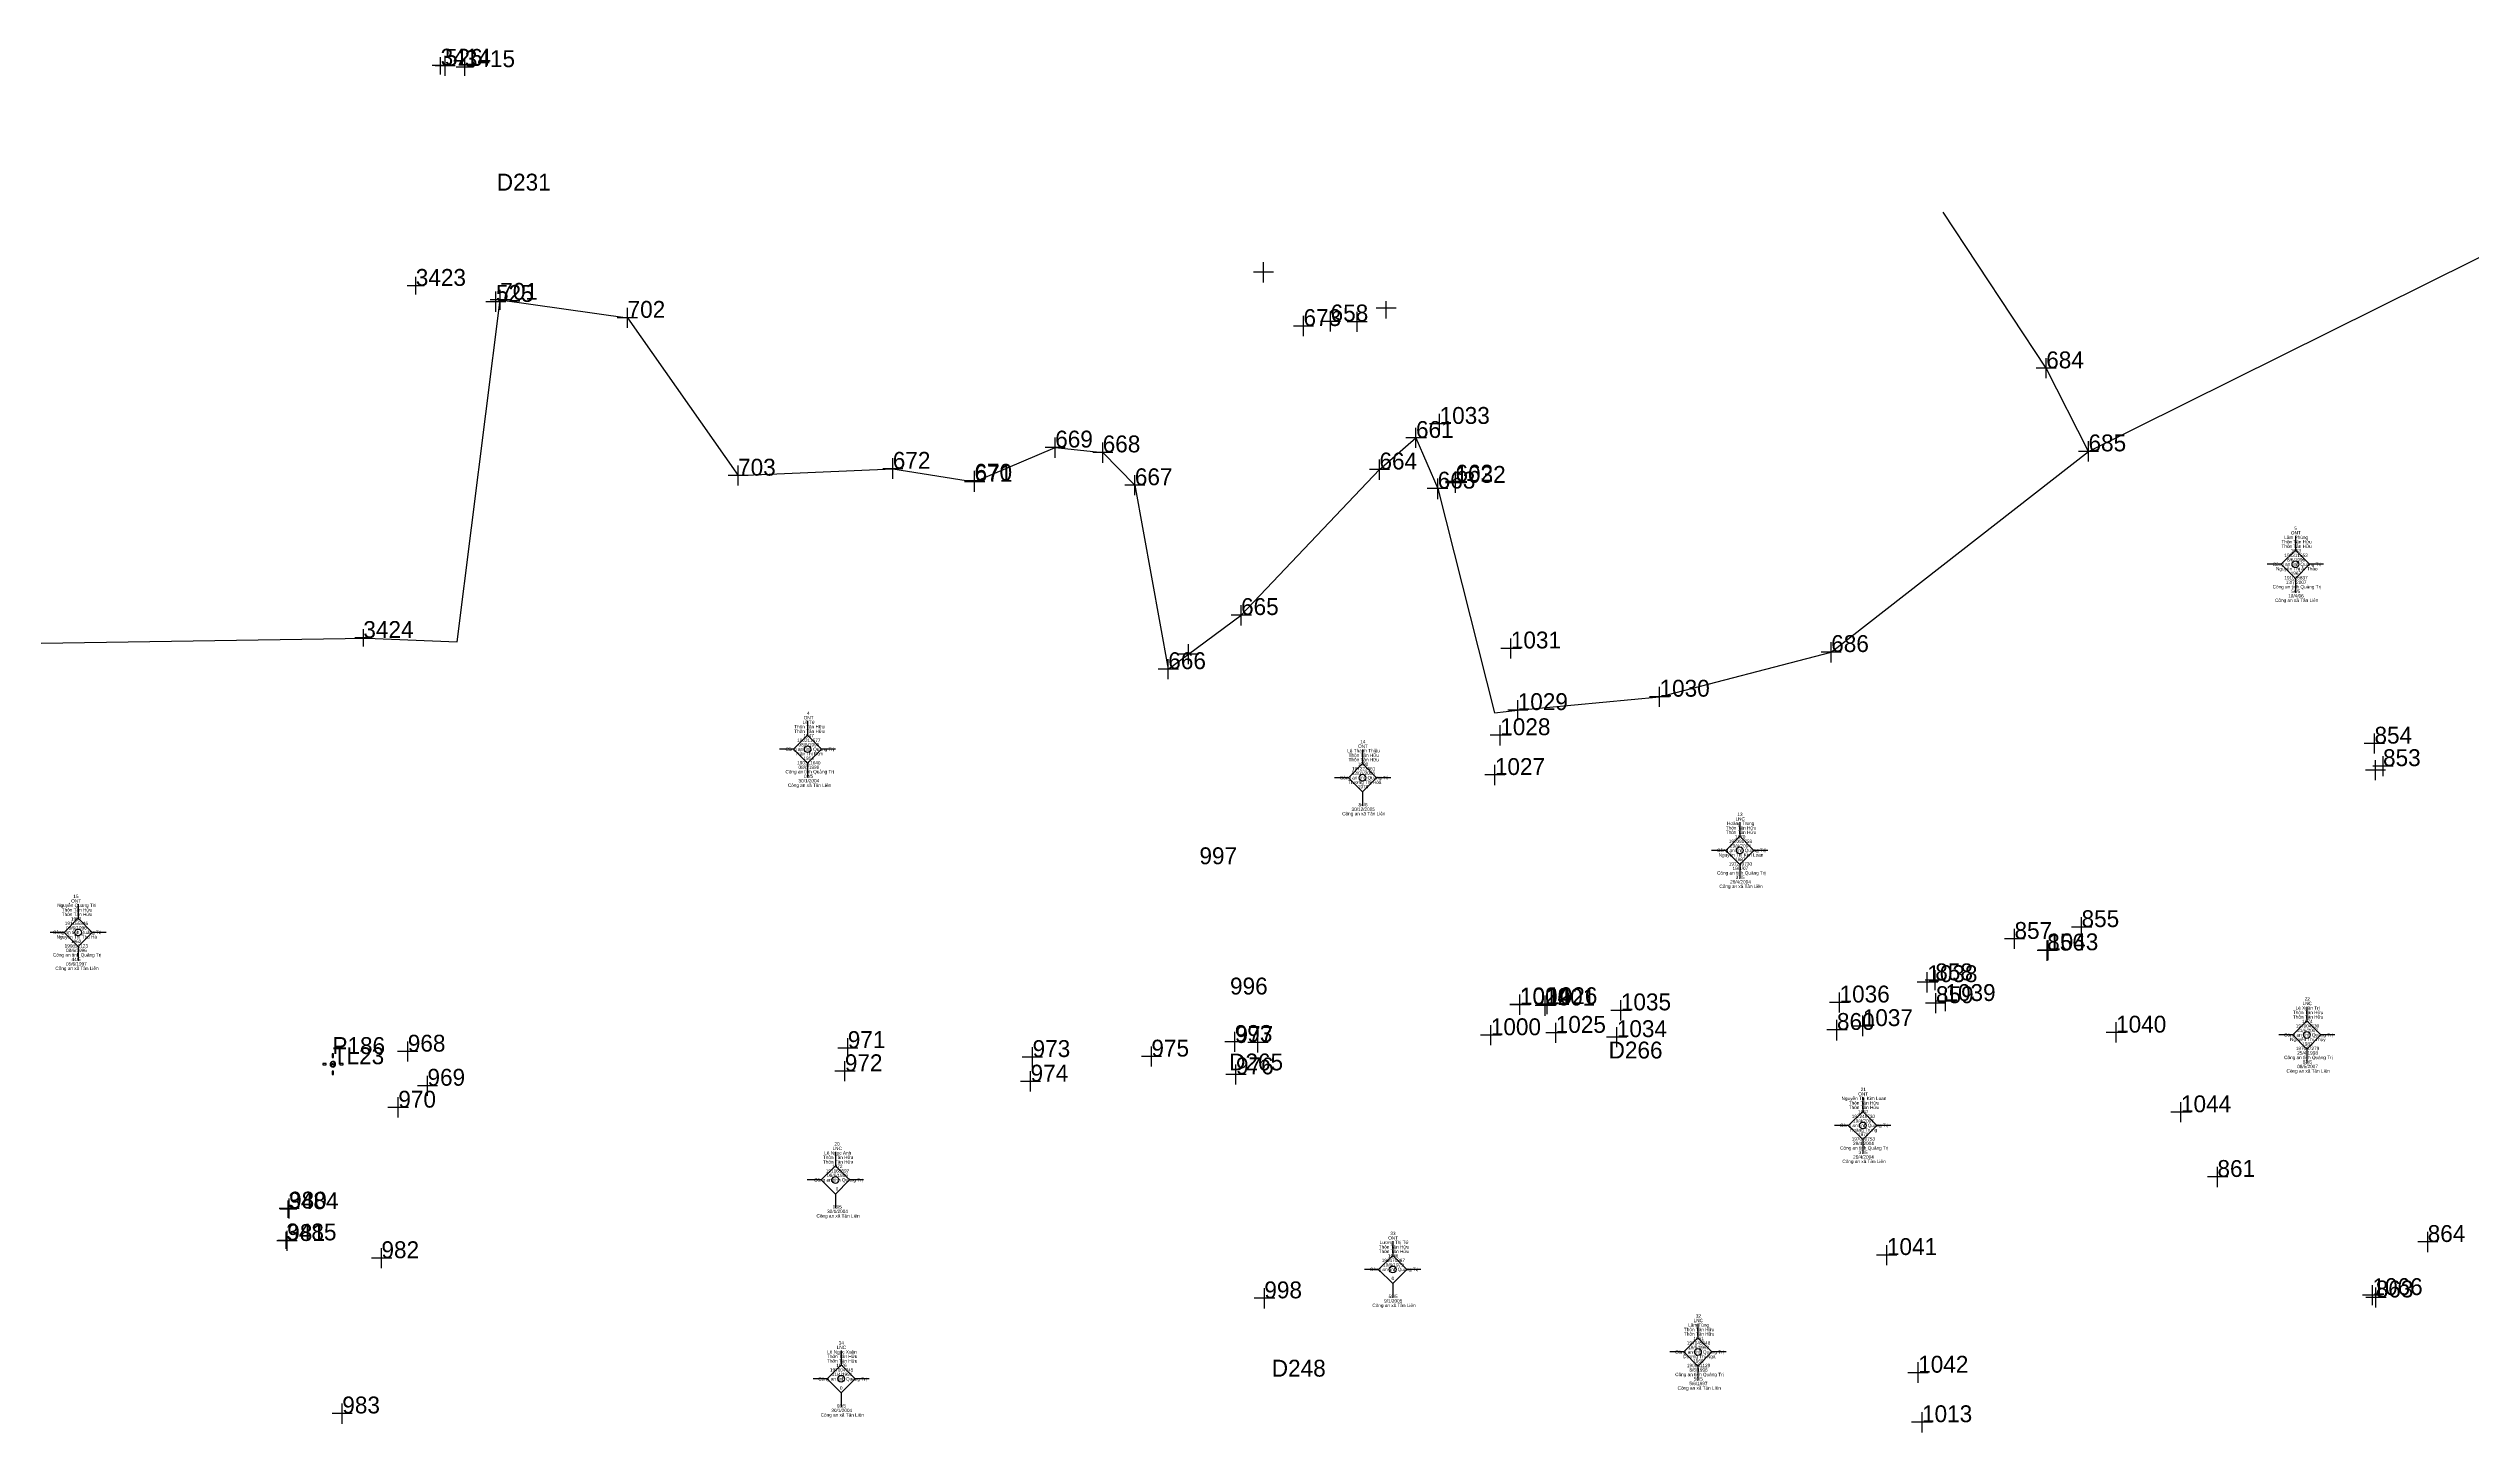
# Model space of a CAD drawing. Extents: x 548949 to 550223, y 1836732 to 1838051.
# Drawn here: x 549260.4 to 549475.8, y 1837919.7 to 1838042.8 of the extents above; entities that cross this region are included whole.
import ezdxf

# ---------------------------------------------------------------- set-up
doc = ezdxf.new("R2010")
doc.units = 0
for name, color, linetype in [('Level 11', 7, 'Continuous'), ('Level 15', 7, 'Continuous'), ('Level 3', 7, 'Continuous'), ('Level 4', 7, 'Continuous'), ('Level 41', 7, 'Continuous'), ('Level 5', 7, 'Continuous'), ('Level 52', 7, 'Continuous')]:
    doc.layers.add(name, color=color, linetype=linetype)

msp = doc.modelspace()

# ---------------------------------------------------------------- linework, layer by layer
at = {"layer": 'Level 11'}
for p, q in [((549460.15, 1837999.4), (549460.15, 1837998.15)), ((549458.9, 1837996.9), (549457.65, 1837996.9)), ((549460.15, 1837998.15), (549458.9, 1837996.9)), ((549458.9, 1837996.9), (549460.15, 1837995.65)), ((549461.4, 1837996.9), (549460.15, 1837998.15)), ((549460.15, 1837995.65), (549461.4, 1837996.9)), ((549462.65, 1837996.9), (549461.4, 1837996.9)), ((549460.15, 1837995.65), (549460.15, 1837994.4)), ((549327.89, 1837981.72), (549326.64, 1837980.47)), ((549327.89, 1837982.97), (549327.89, 1837981.72)), ((549329.14, 1837980.47), (549327.89, 1837981.72)), ((549326.64, 1837980.47), (549325.39, 1837980.47)), ((549326.64, 1837980.47), (549327.89, 1837979.22)), ((549327.89, 1837979.22), (549329.14, 1837980.47)), ((549330.39, 1837980.47), (549329.14, 1837980.47)), ((549377.23, 1837980.43), (549377.23, 1837979.18)), ((549327.89, 1837979.22), (549327.89, 1837977.97)), ((549375.98, 1837977.93), (549374.73, 1837977.93)), ((549377.23, 1837979.18), (549375.98, 1837977.93)), ((549375.98, 1837977.93), (549377.23, 1837976.68)), ((549378.48, 1837977.93), (549377.23, 1837979.18)), ((549377.23, 1837976.68), (549378.48, 1837977.93)), ((549379.73, 1837977.93), (549378.48, 1837977.93)), ((549377.23, 1837976.68), (549377.23, 1837975.43)), ((549410.76, 1837973.97), (549410.76, 1837972.72)), ((549409.51, 1837971.47), (549408.26, 1837971.47)), ((549410.76, 1837972.72), (549409.51, 1837971.47)), ((549409.51, 1837971.47), (549410.76, 1837970.22)), ((549412.01, 1837971.47), (549410.76, 1837972.72)), ((549410.76, 1837970.22), (549412.01, 1837971.47)), ((549413.26, 1837971.47), (549412.01, 1837971.47)), ((549410.76, 1837970.22), (549410.76, 1837968.97)), ((549263.06, 1837966.68), (549263.06, 1837965.43)), ((549263.06, 1837965.43), (549261.81, 1837964.18)), ((549264.31, 1837964.18), (549263.06, 1837965.43)), ((549261.81, 1837964.18), (549260.56, 1837964.18)), ((549261.81, 1837964.18), (549263.06, 1837962.93)), ((549263.06, 1837962.93), (549264.31, 1837964.18)), ((549263.06, 1837962.93), (549263.06, 1837961.68)), ((549265.56, 1837964.18), (549264.31, 1837964.18)), ((549461.17, 1837956.31), (549459.92, 1837955.06)), ((549461.17, 1837957.56), (549461.17, 1837956.31)), ((549462.42, 1837955.06), (549461.17, 1837956.31)), ((549459.92, 1837955.06), (549458.67, 1837955.06)), ((549459.92, 1837955.06), (549461.17, 1837953.81)), ((549461.17, 1837953.81), (549462.42, 1837955.06)), ((549461.17, 1837953.81), (549461.17, 1837952.56)), ((549463.67, 1837955.06), (549462.42, 1837955.06)), ((549421.69, 1837949.52), (549421.69, 1837948.27)), ((549421.69, 1837948.27), (549420.44, 1837947.02)), ((549422.94, 1837947.02), (549421.69, 1837948.27)), ((549420.44, 1837947.02), (549419.19, 1837947.02)), ((549420.44, 1837947.02), (549421.69, 1837945.77)), ((549421.69, 1837945.77), (549422.94, 1837947.02)), ((549421.69, 1837945.77), (549421.69, 1837944.52)), ((549424.19, 1837947.02), (549422.94, 1837947.02)), ((549330.37, 1837943.42), (549329.12, 1837942.17)), ((549330.37, 1837944.67), (549330.37, 1837943.42)), ((549331.62, 1837942.17), (549330.37, 1837943.42)), ((549329.12, 1837942.17), (549327.87, 1837942.17)), ((549329.12, 1837942.17), (549330.37, 1837940.92)), ((549330.37, 1837940.92), (549331.62, 1837942.17)), ((549330.37, 1837940.92), (549330.37, 1837939.67)), ((549332.87, 1837942.17), (549331.62, 1837942.17)), ((549379.91, 1837936.72), (549379.91, 1837935.47)), ((549378.66, 1837934.22), (549377.41, 1837934.22)), ((549379.91, 1837935.47), (549378.66, 1837934.22)), ((549378.66, 1837934.22), (549379.91, 1837932.97)), ((549381.16, 1837934.22), (549379.91, 1837935.47)), ((549379.91, 1837932.97), (549381.16, 1837934.22)), ((549382.41, 1837934.22), (549381.16, 1837934.22)), ((549379.91, 1837932.97), (549379.91, 1837931.72)), ((549407.04, 1837928.13), (549405.79, 1837926.88)), ((549407.04, 1837929.38), (549407.04, 1837928.13)), ((549408.29, 1837926.88), (549407.04, 1837928.13)), ((549330.88, 1837925.75), (549329.63, 1837924.5)), ((549330.88, 1837927), (549330.88, 1837925.75)), ((549332.13, 1837924.5), (549330.88, 1837925.75)), ((549405.79, 1837926.88), (549404.54, 1837926.88)), ((549405.79, 1837926.88), (549407.04, 1837925.63)), ((549407.04, 1837925.63), (549408.29, 1837926.88)), ((549407.04, 1837925.63), (549407.04, 1837924.38)), ((549409.54, 1837926.88), (549408.29, 1837926.88)), ((549329.63, 1837924.5), (549328.38, 1837924.5)), ((549329.63, 1837924.5), (549330.88, 1837923.25)), ((549330.88, 1837923.25), (549332.13, 1837924.5)), ((549333.38, 1837924.5), (549332.13, 1837924.5)), ((549330.88, 1837923.25), (549330.88, 1837922))]:
    msp.add_line(p, q, dxfattribs=at)
for centre in [(549460.15, 1837996.9), (549327.89, 1837980.47), (549377.23, 1837977.93), (549410.76, 1837971.47), (549263.06, 1837964.18), (549461.17, 1837955.06), (549421.69, 1837947.02), (549330.37, 1837942.17), (549379.91, 1837934.22), (549407.04, 1837926.88), (549330.88, 1837924.5)]:
    msp.add_circle(centre, 0.3, dxfattribs=at)
at = {"layer": 'Level 3'}
msp.add_line((549285.83, 1837952.61), (549285.86, 1837952.65), dxfattribs=at)
for points in [[(549284.8, 1837952.4), (549285.12, 1837952.4), (549285.12, 1837952.53), (549284.8, 1837952.53)], [(549285.63, 1837953.07), (549285.76, 1837953.07), (549285.76, 1837953.38), (549285.63, 1837953.38)], [(549285.63, 1837951.55), (549285.76, 1837951.55), (549285.76, 1837951.85), (549285.63, 1837951.85)], [(549286.33, 1837952.4), (549286.62, 1837952.4), (549286.62, 1837952.53), (549286.33, 1837952.53)]]:
    msp.add_lwpolyline(points, close=True, dxfattribs=at)
for points in [[(549285.86, 1837952.65), (549285.83, 1837952.61)], [(549285.83, 1837952.61), (549285.83, 1837952.61)], [(549285.86, 1837952.65), (549285.86, 1837952.65)]]:
    msp.add_lwpolyline(points, dxfattribs=at)
msp.add_circle((549285.7, 1837952.46), 0.0732, dxfattribs=at)
for radius, start, end in [(0.25, 49.3448, 48.4242), (0.2, 49.2259, 47.7453)]:
    msp.add_arc((549285.7, 1837952.46), radius, start, end, dxfattribs=at)
at = {"layer": 'Level 4'}
for p, q in [((549295.28, 1838040.44), (549295.28, 1838041.99)), ((549295.67, 1838040.32), (549295.67, 1838042.1)), ((549297.43, 1838040.33), (549297.43, 1838041.85)), ((549296.04, 1838041.23), (549294.52, 1838041.23)), ((549296.56, 1838041.21), (549294.78, 1838041.21)), ((549298.19, 1838041.09), (549296.67, 1838041.09)), ((549293.07, 1838020.89), (549293.07, 1838022.44)), ((549369.32, 1838022.88), (549367.54, 1838022.88)), ((549368.43, 1838021.96), (549368.43, 1838023.77)), ((549293.83, 1838021.65), (549292.31, 1838021.65)), ((549301.5, 1838020.41), (549299.69, 1838020.41)), ((549300.2, 1838019.34), (549300.2, 1838021.16)), ((549300.58, 1838019.52), (549300.58, 1838021.3)), ((549379.33, 1838018.76), (549379.33, 1838020.28)), ((549301.09, 1838020.23), (549299.31, 1838020.23)), ((549312.79, 1838018.81), (549310.98, 1838018.81)), ((549311.9, 1838017.92), (549311.9, 1838019.7)), ((549371.98, 1838017.19), (549371.98, 1838019)), ((549375.28, 1838018.49), (549373.5, 1838018.49)), ((549374.39, 1838017.6), (549374.39, 1838019.38)), ((549377.64, 1838018.45), (549375.86, 1838018.45)), ((549376.75, 1838017.56), (549376.75, 1838019.34)), ((549380.22, 1838019.68), (549378.44, 1838019.68)), ((549372.87, 1838018.08), (549371.09, 1838018.08)), ((549438.89, 1838014.32), (549437.11, 1838014.32)), ((549438, 1838013.43), (549438, 1838015.21)), ((549384.08, 1838008.49), (549384.08, 1838010.27)), ((549349.91, 1838006.36), (549349.91, 1838008.17)), ((549354.13, 1838005.92), (549354.13, 1838007.74)), ((549382.9, 1838008.13), (549381.09, 1838008.13)), ((549381.98, 1838007.24), (549381.98, 1838009.02)), ((549384.97, 1838009.38), (549383.19, 1838009.38)), ((549441.76, 1838006.05), (549441.76, 1838007.83)), ((549321.72, 1838003.89), (549321.72, 1838005.67)), ((549336.36, 1838005.39), (549334.58, 1838005.39)), ((549335.47, 1838004.5), (549335.47, 1838006.32)), ((549342.73, 1838003.4), (549342.73, 1838005.22)), ((549350.8, 1838007.28), (549349.02, 1838007.28)), ((549355.02, 1838006.85), (549353.24, 1838006.85)), ((549379.62, 1838005.33), (549377.84, 1838005.33)), ((549378.73, 1838004.4), (549378.73, 1838006.22)), ((549442.65, 1838006.94), (549440.86, 1838006.94)), ((549322.61, 1838004.78), (549320.83, 1838004.78)), ((549343.62, 1838004.33), (549341.84, 1838004.33)), ((549343.64, 1838004.24), (549341.86, 1838004.24)), ((549342.75, 1838003.35), (549342.75, 1838005.13)), ((549357.88, 1838003.93), (549356.1, 1838003.93)), ((549356.99, 1838003.04), (549356.99, 1838004.82)), ((549384.8, 1838003.63), (549382.98, 1838003.63)), ((549383.91, 1838002.7), (549383.91, 1838004.52)), ((549386.38, 1838004.25), (549384.6, 1838004.25)), ((549386.38, 1838004.14), (549384.6, 1838004.14)), ((549385.49, 1838003.36), (549385.49, 1838005.14)), ((549385.49, 1838003.25), (549385.49, 1838005.03)), ((549367.36, 1837992.39), (549365.54, 1837992.39)), ((549366.43, 1837991.46), (549366.43, 1837993.28)), ((549289.17, 1837990.35), (549287.65, 1837990.35)), ((549288.41, 1837989.59), (549288.41, 1837991.14)), ((549390.41, 1837988.53), (549390.41, 1837990.31)), ((549359.96, 1837986.69), (549359.96, 1837988.47)), ((549362.67, 1837988.91), (549360.86, 1837988.91)), ((549361.75, 1837988.02), (549361.75, 1837989.8)), ((549391.3, 1837989.42), (549389.52, 1837989.42)), ((549419.78, 1837989.1), (549418, 1837989.1)), ((549418.89, 1837988.18), (549418.89, 1837989.99)), ((549360.88, 1837987.58), (549359.07, 1837987.58)), ((549403.63, 1837984.24), (549403.63, 1837986.02)), ((549391.91, 1837983.94), (549390.13, 1837983.94)), ((549391.02, 1837983.02), (549391.02, 1837984.83)), ((549404.52, 1837985.13), (549402.74, 1837985.13)), ((549390.4, 1837981.71), (549388.58, 1837981.71)), ((549389.47, 1837980.78), (549389.47, 1837982.6)), ((549467.18, 1837980.07), (549467.18, 1837981.85)), ((549468.07, 1837980.96), (549466.26, 1837980.96)), ((549467.28, 1837977.7), (549467.28, 1837979.48)), ((549467.94, 1837978.07), (549467.94, 1837979.85)), ((549389.89, 1837978.17), (549388.1, 1837978.17)), ((549388.99, 1837977.28), (549388.99, 1837979.06)), ((549468.17, 1837978.59), (549466.39, 1837978.59)), ((549468.83, 1837978.96), (549467.02, 1837978.96)), ((549435.18, 1837962.71), (549435.18, 1837964.49)), ((549442.06, 1837964.65), (549440.25, 1837964.65)), ((549441.14, 1837963.76), (549441.14, 1837965.54)), ((549436.07, 1837963.6), (549434.29, 1837963.6)), ((549438.98, 1837962.56), (549437.2, 1837962.56)), ((549439.06, 1837962.59), (549437.28, 1837962.59)), ((549438.09, 1837961.64), (549438.09, 1837963.45)), ((549438.17, 1837961.7), (549438.17, 1837963.49)), ((549427.43, 1837958.84), (549427.43, 1837960.65)), ((549428.14, 1837959.03), (549428.14, 1837960.81)), ((549391.22, 1837956.89), (549391.22, 1837958.67)), ((549391.22, 1837956.84), (549391.22, 1837958.62)), ((549394.53, 1837957.8), (549392.75, 1837957.8)), ((549393.45, 1837956.76), (549393.45, 1837958.57)), ((549393.64, 1837956.91), (549393.64, 1837958.69)), ((549400.19, 1837956.36), (549400.19, 1837958.14)), ((549420.52, 1837957.95), (549418.74, 1837957.95)), ((549419.63, 1837957.06), (549419.63, 1837958.84)), ((549428.36, 1837959.76), (549426.54, 1837959.76)), ((549429.03, 1837959.92), (549427.25, 1837959.92)), ((549429.09, 1837957.89), (549427.28, 1837957.89)), ((549429.93, 1837958.08), (549428.15, 1837958.08)), ((549428.2, 1837957), (549428.2, 1837958.78)), ((549429.04, 1837957.19), (549429.04, 1837959)), ((549388.63, 1837954.14), (549388.63, 1837955.93)), ((549392.15, 1837957.78), (549390.33, 1837957.78)), ((549392.11, 1837957.73), (549390.33, 1837957.73)), ((549394.38, 1837957.68), (549392.56, 1837957.68)), ((549394.4, 1837954.36), (549394.4, 1837956.14)), ((549401.12, 1837957.25), (549399.3, 1837957.25)), ((549399.83, 1837953.98), (549399.83, 1837955.76)), ((549419.4, 1837954.58), (549419.4, 1837956.4)), ((549422.58, 1837955.85), (549420.8, 1837955.85)), ((549421.69, 1837954.96), (549421.69, 1837956.78)), ((549444.21, 1837954.38), (549444.21, 1837956.2)), ((549293.25, 1837953.58), (549291.44, 1837953.58)), ((549292.36, 1837952.69), (549292.36, 1837954.47)), ((549332.36, 1837953.9), (549330.58, 1837953.9)), ((549331.47, 1837953.01), (549331.47, 1837954.79)), ((549347.9, 1837952.18), (549347.9, 1837953.99)), ((549358.46, 1837952.25), (549358.46, 1837954.03)), ((549366.76, 1837954.44), (549364.98, 1837954.44)), ((549365.87, 1837953.55), (549365.87, 1837955.33)), ((549368.83, 1837954.39), (549367.02, 1837954.39)), ((549367.91, 1837953.5), (549367.91, 1837955.28)), ((549389.52, 1837955.04), (549387.7, 1837955.04)), ((549395.29, 1837955.25), (549393.51, 1837955.25)), ((549400.72, 1837954.87), (549398.9, 1837954.87)), ((549420.32, 1837955.51), (549418.51, 1837955.51)), ((549445.1, 1837955.27), (549443.32, 1837955.27)), ((549294.11, 1837949.66), (549294.11, 1837951.44)), ((549332.14, 1837951.84), (549330.32, 1837951.84)), ((549331.21, 1837950.95), (549331.21, 1837952.73)), ((549348.79, 1837953.1), (549346.98, 1837953.1)), ((549347.72, 1837950.03), (549347.72, 1837951.84)), ((549359.35, 1837953.14), (549357.57, 1837953.14)), ((549366.87, 1837951.56), (549365.09, 1837951.56)), ((549365.98, 1837950.67), (549365.98, 1837952.45)), ((549291.52, 1837947.71), (549291.52, 1837949.52)), ((549295, 1837950.55), (549293.22, 1837950.55)), ((549348.61, 1837950.92), (549346.82, 1837950.92)), ((549292.41, 1837948.6), (549290.6, 1837948.6)), ((549450.87, 1837948.19), (549449.09, 1837948.19)), ((549449.98, 1837947.3), (549449.98, 1837949.08)), ((549453.22, 1837941.52), (549453.22, 1837943.33)), ((549454.15, 1837942.44), (549452.33, 1837942.44)), ((549282.7, 1837939.63), (549280.92, 1837939.63)), ((549282.51, 1837939.58), (549280.98, 1837939.58)), ((549281.74, 1837938.82), (549281.74, 1837940.36)), ((549281.81, 1837938.74), (549281.81, 1837940.52)), ((549282.54, 1837936.75), (549280.72, 1837936.75)), ((549282.32, 1837936.8), (549280.8, 1837936.8)), ((549281.56, 1837936.04), (549281.56, 1837937.56)), ((549281.65, 1837935.86), (549281.65, 1837937.64)), ((549423.84, 1837934.61), (549423.84, 1837936.39)), ((549472.8, 1837936.66), (549471.02, 1837936.66)), ((549471.91, 1837935.74), (549471.91, 1837937.55)), ((549290.94, 1837935.22), (549289.13, 1837935.22)), ((549290.02, 1837934.33), (549290.02, 1837936.11)), ((549424.73, 1837935.5), (549422.92, 1837935.5)), ((549368.5, 1837930.76), (549368.5, 1837932.54)), ((549467, 1837931.05), (549467, 1837932.83)), ((549467.29, 1837930.84), (549467.29, 1837932.62)), ((549369.42, 1837931.65), (549367.61, 1837931.65)), ((549467.89, 1837931.94), (549466.11, 1837931.94)), ((549468.22, 1837931.73), (549466.4, 1837931.73)), ((549426.62, 1837924.15), (549426.62, 1837925.97)), ((549427.51, 1837925.04), (549425.7, 1837925.04)), ((549287.43, 1837921.42), (549285.65, 1837921.42)), ((549286.54, 1837920.5), (549286.54, 1837922.31)), ((549426.96, 1837919.72), (549426.96, 1837921.53)), ((549427.85, 1837920.64), (549426.04, 1837920.64))]:
    msp.add_line(p, q, dxfattribs=at)
at = {"layer": 'Level 41'}
msp.add_lwpolyline([(549441.76, 1838006.94), (549438, 1838014.32), (549428.83, 1838028.19)], dxfattribs=at)
at = {"layer": 'Level 52'}
for p, q in [((549441.76, 1838006.94), (549487.76, 1838029.79)), ((549418.89, 1837989.1), (549441.76, 1838006.94)), ((549249.37, 1837989.73), (549288.72, 1837990.34)), ((549388.97, 1837983.7), (549391.02, 1837983.94))]:
    msp.add_line(p, q, dxfattribs=at)
for points in [[(549288.72, 1837990.34), (549296.74, 1837990.01), (549300.58, 1838020.41)], [(549300.58, 1838020.41), (549311.9, 1838018.81), (549321.72, 1838004.78), (549335.47, 1838005.39), (549342.75, 1838004.24), (549349.91, 1838007.28), (549354.13, 1838006.85), (549356.99, 1838003.93), (549359.96, 1837987.58), (549361.75, 1837988.91)], [(549361.75, 1837988.91), (549366.43, 1837992.39), (549378.73, 1838005.33), (549381.98, 1838008.13)], [(549381.98, 1838008.13), (549383.91, 1838003.63), (549388.97, 1837983.7)], [(549391.02, 1837983.94), (549403.63, 1837985.13), (549418.89, 1837989.1)]]:
    msp.add_lwpolyline(points, dxfattribs=at)

# ---------------------------------------------------------------- texts
at = {"layer": 'Level 15'}
for s, p in [('Thôn Tân Hữu', (549458.91, 1837998.75)), ('Lâm Phùng', (549459.16, 1837999.15)), ('ONT', (549459.75, 1837999.55)), ('5', (549460.05, 1837999.95)), ('Công an tỉnh Quảng Trị', (549458.13, 1837996.75)), ('Nguyễn Thị Aí Thảo', (549458.43, 1837996.35)), ('Thôn Tân Hữu', (549458.91, 1837998.35)), ('190311553', (549459.17, 1837997.55)), ('8/6/1996', (549459.4, 1837997.15)), ('1963', (549459.73, 1837997.95)), ('Công an tỉnh Quảng Trị', (549458.13, 1837994.75)), ('191016837', (549459.17, 1837995.55)), ('13/7/2007', (549459.29, 1837995.15)), ('1967', (549459.73, 1837995.95)), ('56/5', (549459.78, 1837994.35)), ('Công an xã Tân Liên', (549458.34, 1837993.55)), ('19/4/06', (549459.51, 1837993.95)), ('4', (549327.85, 1837983.51)), ('Thôn Tân Hữu', (549326.71, 1837982.31)), ('Thôn Tân Hữu', (549326.71, 1837981.91)), ('Lê Tứ', (549327.45, 1837982.71)), ('1947', (549327.53, 1837981.51)), ('ONT', (549327.55, 1837983.11)), ('Công an tỉnh Quảng Trị', (549325.93, 1837980.31)), ('Trần Thị Đơn', (549326.82, 1837979.91)), ('190311577', (549326.97, 1837981.11)), ('190311640', (549326.97, 1837979.11)), ('08/6/1996', (549327.09, 1837980.71)), ('1954', (549327.53, 1837979.51)), ('Lê Thanh Thiệu', (549375.87, 1837980.18)), ('Thôn Tân Hữu', (549375.99, 1837979.78)), ('Thôn Tân Hữu', (549375.99, 1837979.38)), ('ONT', (549376.83, 1837980.58)), ('14', (549377.02, 1837980.98)), ('Công an tỉnh Quảng Trị', (549325.93, 1837978.31)), ('Công an xã Tân Liên', (549326.14, 1837977.11)), ('08/6/1996', (549327.09, 1837978.71)), ('30/1/2004', (549327.09, 1837977.51)), ('03/5', (549327.58, 1837977.91)), ('Công an tỉnh Quảng Trị', (549375.21, 1837977.78)), (' Trương Thị Hòa', (549375.82, 1837977.38)), ('03/01/2006', (549376.26, 1837978.18)), ('197223661', (549376.29, 1837978.58)), ('1980', (549376.81, 1837978.98)), ('1978', (549376.81, 1837976.98)), ('30/12/2005', (549376.25, 1837974.98)), ('84/6', (549376.87, 1837975.38)), ('Công an xã Tân Liên', (549375.42, 1837974.58)), ('Thôn Tân Hữu', (549409.52, 1837973.32)), ('Thôn Tân Hữu', (549409.52, 1837972.92)), ('Hoàng Trung', (549409.63, 1837973.72)), ('LNC', (549410.38, 1837974.12)), ('13', (549410.55, 1837974.52)), ('Công an tỉnh Quảng Trị', (549408.74, 1837971.32)), ('Nguyễn Thị Kim Loan', (549408.88, 1837970.92)), ('197090753', (549409.78, 1837972.12)), ('29/4/2004', (549409.9, 1837971.72)), ('1970', (549410.34, 1837972.52)), ('1987', (549410.34, 1837970.52)), ('Công an tỉnh Quảng Trị', (549408.74, 1837969.32)), ('197249730', (549409.78, 1837970.12)), ('26/4/2004', (549409.9, 1837968.52)), ('19/4/07', (549410.12, 1837969.72)), ('37/5', (549410.39, 1837968.92)), ('Nguyễn Quang Thi', (549261.2, 1837966.43)), ('ONT', (549262.44, 1837966.83)), ('15', (549262.63, 1837967.23)), ('Công an xã Tân Liên', (549408.95, 1837968.12)), ('Công an tỉnh Quảng Trị', (549260.82, 1837964.03)), ('Thôn Tân Hữu', (549261.6, 1837966.03)), ('Thôn Tân Hữu', (549261.6, 1837965.63)), ('191165816', (549261.87, 1837964.83)), ('08/6/1996', (549261.98, 1837964.43)), ('1957', (549262.42, 1837965.23)), ('Công an tỉnh Quảng Trị', (549260.82, 1837962.03)), ('Nguyễn Thị Thu Hà', (549261.14, 1837963.63)), ('190891123', (549261.86, 1837962.83)), ('08/6/1996', (549261.98, 1837962.43)), ('1962', (549262.42, 1837963.23)), ('Công an xã Tân Liên', (549261.03, 1837960.83)), ('05/6/1997', (549261.98, 1837961.23)), ('44/5', (549262.47, 1837961.63)), ('LNC', (549460.79, 1837957.71)), ('22', (549460.97, 1837958.11)), ('Thôn Tân Hữu', (549459.93, 1837956.91)), ('Thôn Tân Hữu', (549459.93, 1837956.51)), ('Lê Xuân Tri', (549460.17, 1837957.31)), ('197004530', (549460.19, 1837955.71)), ('1974', (549460.75, 1837956.11)), ('Công an tỉnh Quảng Trị', (549459.15, 1837954.91)), ('Nguyễn Thị Thủy', (549459.68, 1837954.51)), ('197097279', (549460.19, 1837953.71)), ('21/6/2007', (549460.31, 1837955.31)), ('25/4/1998', (549460.31, 1837953.31)), ('1983', (549460.75, 1837954.11)), ('Công an tỉnh Quảng Trị', (549459.15, 1837952.91)), ('Công an xã Tân Liên', (549459.36, 1837951.71)), ('08/5/2007', (549460.31, 1837952.11)), ('83/6', (549460.81, 1837952.51)), ('Nguyễn Thị Kim Loan', (549419.81, 1837949.27)), ('Thôn Tân Hữu', (549420.45, 1837948.87)), ('ONT', (549421.29, 1837949.67)), ('21', (549421.51, 1837950.07)), ('Công an tỉnh Quảng Trị', (549419.67, 1837946.87)), ('Thôn Tân Hữu', (549420.45, 1837948.47)), ('197249730', (549420.71, 1837947.67)), ('19/4/2007', (549420.83, 1837947.27)), ('1987', (549421.27, 1837948.07)), ('LNC', (549330.12, 1837944.83)), ('20', (549330.29, 1837945.23)), ('Công an tỉnh Quảng Trị', (549419.67, 1837944.87)), ('Hoàng Trung', (549420.56, 1837946.47)), ('197090753', (549420.71, 1837945.67)), ('29/4/2004', (549420.83, 1837945.27)), ('1970', (549421.27, 1837946.07)), ('Thôn Tân Hữu', (549329.26, 1837944.03)), ('Thôn Tân Hữu', (549329.26, 1837943.63)), ('Lê Ngọc Anh', (549329.38, 1837944.43)), ('191165697', (549329.52, 1837942.83)), ('08/6/1996', (549329.64, 1837942.43)), ('1972', (549330.08, 1837943.23)), ('Công an xã Tân Liên', (549419.88, 1837943.67)), ('26/4/2004', (549420.83, 1837944.07)), ('37/5', (549421.32, 1837944.47)), ('Công an tỉnh Quảng Trị', (549328.48, 1837942.03)), ('0', (549330.4, 1837941.23)), ('Công an xã Tân Liên', (549328.69, 1837938.83)), ('30/1/2004', (549329.64, 1837939.23)), ('03/5', (549330.13, 1837939.63)), ('Thôn Tân Hữu', (549378.67, 1837936.07)), ('Lương Thị Tứ', (549378.75, 1837936.47)), ('ONT', (549379.51, 1837936.87)), ('33', (549379.7, 1837937.27)), ('Công an tỉnh Quảng Trị', (549377.89, 1837934.07)), ('Thôn Tân Hữu', (549378.67, 1837935.67)), ('190470387', (549378.93, 1837934.87)), ('19/6/1979', (549379.05, 1837934.47)), ('1946', (549379.49, 1837935.27)), ('59/5', (549379.54, 1837931.67)), ('0', (549379.81, 1837933.27)), ('Công an xã Tân Liên', (549378.1, 1837930.87)), ('9/1/2005', (549379.15, 1837931.27)), ('LNC', (549406.66, 1837929.53)), ('32', (549406.84, 1837929.93)), ('34', (549330.66, 1837927.54)), ('Thôn Tân Hữu', (549405.8, 1837928.73)), ('Thôn Tân Hữu', (549405.8, 1837928.33)), ('197045348', (549406.06, 1837927.53)), ('Lâm Tùng', (549406.17, 1837929.13)), ('1961', (549406.64, 1837927.93)), ('Thôn Tân Hữu', (549329.63, 1837926.34)), ('Thôn Tân Hữu', (549329.63, 1837925.94)), ('Lê Ngọc Xuân', (549329.64, 1837926.74)), ('1976', (549330.45, 1837925.54)), ('LNC', (549330.49, 1837927.14)), ('Công an tỉnh Quảng Trị', (549405.02, 1837926.73)), ('Dương Thị Nga', (549405.73, 1837926.33)), ('190891129', (549406.06, 1837925.53)), ('19/5/1993', (549406.18, 1837927.13)), ('1966', (549406.62, 1837925.93)), ('Công an tỉnh Quảng Trị', (549328.85, 1837924.34)), ('197004745', (549329.89, 1837925.14)), ('01/4/1991', (549330.03, 1837924.74)), ('0', (549330.77, 1837923.54)), ('Công an tỉnh Quảng Trị', (549405.02, 1837924.73)), ('Công an xã Tân Liên', (549405.23, 1837923.53)), ('5/6/1997', (549406.28, 1837923.93)), ('8/6/1996', (549406.29, 1837925.13)), ('50/5', (549406.67, 1837924.33)), ('Công an xã Tân Liên', (549329.06, 1837921.14)), ('30/1/2004', (549330.01, 1837921.54)), ('03/5', (549330.5, 1837921.94))]:
    msp.add_text(s, height=0.3, dxfattribs=at).set_placement(p)
at = {"layer": 'Level 5'}
for s, p in [('3414', (549295.28, 1838041.23)), ('526', (549295.67, 1838041.21)), ('3415', (549297.43, 1838041.09)), ('D231 ', (549300.27, 1838030.12)), ('3423', (549293.07, 1838021.65)), ('525', (549300.2, 1838020.23)), ('701', (549300.58, 1838020.41)), ('702', (549311.9, 1838018.81)), ('673', (549371.98, 1838018.08)), ('658', (549374.39, 1838018.49)), ('684', (549438, 1838014.32)), ('661', (549381.98, 1838008.13)), ('1033', (549384.08, 1838009.38)), ('669', (549349.91, 1838007.28)), ('668', (549354.13, 1838006.85)), ('685', (549441.76, 1838006.94)), ('703', (549321.72, 1838004.78)), ('672', (549335.47, 1838005.39)), ('670', (549342.73, 1838004.33)), ('671', (549342.75, 1838004.24)), ('667', (549356.99, 1838003.93)), ('664', (549378.73, 1838005.33)), ('662', (549385.49, 1838004.25)), ('1032', (549385.49, 1838004.14)), ('663', (549383.91, 1838003.63)), ('665', (549366.43, 1837992.39)), ('3424', (549288.41, 1837990.35)), ('1031', (549390.41, 1837989.42)), ('686', (549418.89, 1837989.1)), ('666', (549359.96, 1837987.58)), ('1030', (549403.63, 1837985.13)), ('1029', (549391.02, 1837983.94)), ('1028', (549389.47, 1837981.71)), ('854', (549467.18, 1837980.96)), ('1027', (549388.99, 1837978.17)), ('853', (549467.94, 1837978.96)), ('997', (549362.73, 1837970.24)), ('857', (549435.18, 1837963.6)), ('855', (549441.14, 1837964.65)), ('856', (549438.09, 1837962.56)), ('1043', (549438.17, 1837962.59)), ('996', (549365.45, 1837958.66)), ('1038', (549427.43, 1837959.76)), ('858', (549428.14, 1837959.92)), ('1024', (549391.22, 1837957.78)), ('1002', (549391.22, 1837957.73)), ('1001', (549393.45, 1837957.68)), ('1026', (549393.64, 1837957.8)), ('1035', (549400.19, 1837957.25)), ('1036', (549419.63, 1837957.95)), ('859', (549428.2, 1837957.89)), ('1039', (549429.04, 1837958.08)), ('993', (549365.87, 1837954.44)), ('977', (549365.93, 1837954.35)), ('1000', (549388.63, 1837955.04)), ('1025', (549394.4, 1837955.25)), ('1034', (549399.83, 1837954.87)), ('860', (549419.4, 1837955.51)), ('1037', (549421.69, 1837955.85)), ('1040', (549444.21, 1837955.27)), ('TL23 ', (549285.69, 1837952.46)), ('TL23 ', (549285.69, 1837952.46)), ('P186 ', (549285.66, 1837953.37)), ('968', (549292.36, 1837953.58)), ('971', (549331.47, 1837953.9)), ('973', (549347.9, 1837953.1)), ('975', (549358.46, 1837953.14)), ('D266 ', (549399.1, 1837952.97)), ('969', (549294.11, 1837950.55)), ('972', (549331.21, 1837951.84)), ('974', (549347.72, 1837950.92)), ('D265 ', (549365.37, 1837951.91)), ('976', (549365.98, 1837951.56)), ('970', (549291.52, 1837948.6)), ('1044', (549449.98, 1837948.19)), ('861', (549453.22, 1837942.44)), ('3484', (549281.74, 1837939.58)), ('980', (549281.81, 1837939.63)), ('3485', (549281.56, 1837936.8)), ('981', (549281.65, 1837936.75)), ('982', (549290.02, 1837935.22)), ('1041', (549423.84, 1837935.5)), ('864', (549471.91, 1837936.66)), ('998', (549368.5, 1837931.65)), ('1066', (549467, 1837931.94)), ('863', (549467.29, 1837931.73)), ('D248 ', (549369.16, 1837924.69)), ('1042', (549426.62, 1837925.04)), ('983', (549286.54, 1837921.42)), ('1013', (549426.96, 1837920.64))]:
    msp.add_text(s, height=1.5, dxfattribs=at).set_placement(p)

doc.saveas('drawing.dxf')
